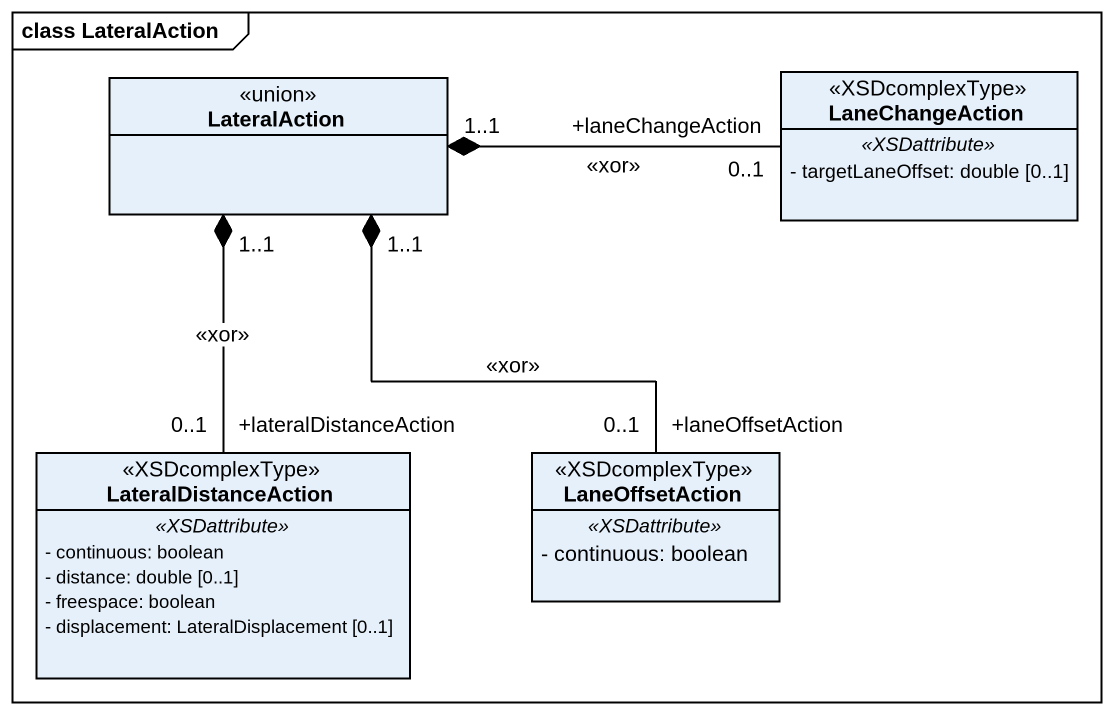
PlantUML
@startuml
mainframe class LateralAction
hide circle
hide empty members
skinparam classAttributeIconSize 0
class LaneChangeAction <<XSDcomplexType>> {
  .. <<XSDattribute>> ..
  - targetLaneOffset: double [0..1]
}
class LateralAction <<union>>
class LateralDistanceAction <<XSDcomplexType>> {
  .. <<XSDattribute>> ..
  - continuous: boolean
  - distance: double [0..1]
  - freespace: boolean
  - displacement: LateralDisplacement [0..1]
}
class LaneOffsetAction <<XSDcomplexType>> {
  .. <<XSDattribute>> ..
  - continuous: boolean
}
LateralAction "1..1" *-right- "+laneChangeAction\n0..1" LaneChangeAction : <<xor>>
LateralAction "1..1" *-- "+lateralDistanceAction\n0..1" LateralDistanceAction : <<xor>>
LateralAction "1..1" *-- "+laneOffsetAction\n0..1" LaneOffsetAction : <<xor>>
@enduml
